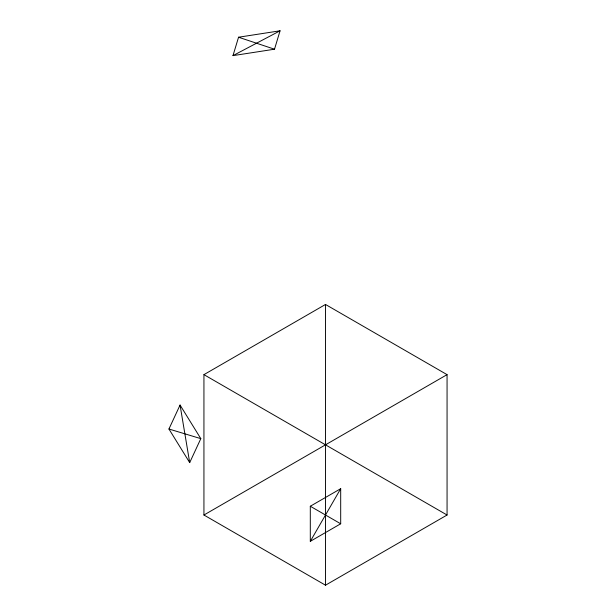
<?xml version="1.0" encoding="UTF-8"?>
<svg xmlns="http://www.w3.org/2000/svg" width="616" height="616" viewBox="0 0 616 616"><rect width="100%" height="100%" fill="white"/><g stroke="black" fill="none" stroke-linecap="round" stroke-linejoin="round"><path stroke-width="0.92" d="M310.302 541.333L310.302 506.244L340.694 488.696L340.694 523.785L310.302 541.333L340.694 488.696M232.987 55.633L238.554 37.222L280.064 30.8L274.505 49.211L232.987 55.633L280.064 30.8M168.938 429.013L180.057 405.043L200.816 438.646L189.697 462.616L168.938 429.013L200.816 438.646M203.935 374.644L325.502 304.458L447.062 374.644L447.062 515.014L325.502 585.2L203.935 515.014L203.935 374.644L447.062 515.014M203.935 515.014L447.062 374.644M238.554 37.222L274.505 49.211M310.302 506.244L340.694 523.785M180.057 405.043L189.697 462.616M325.502 304.458L325.502 585.2"/></g></svg>
